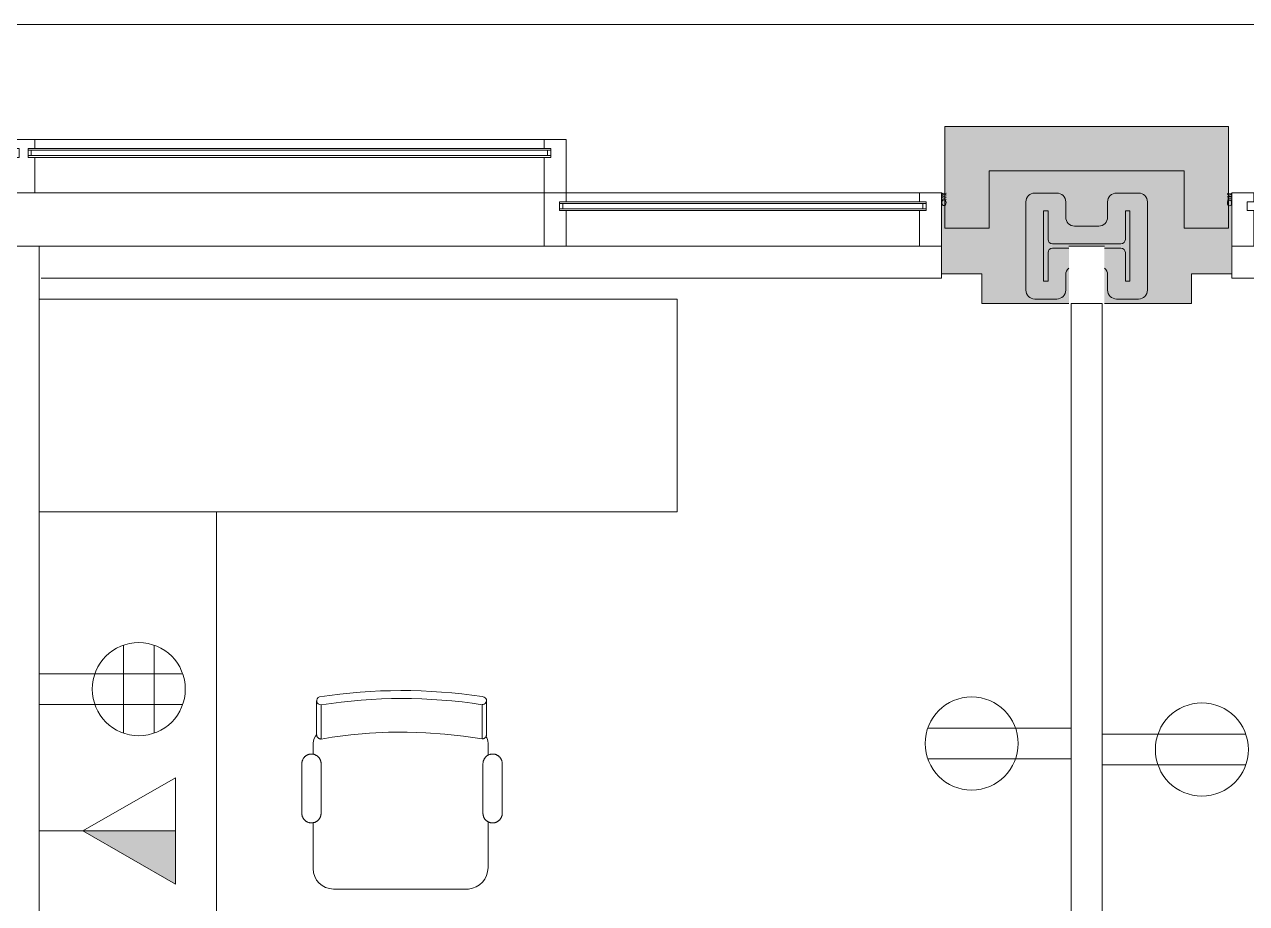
# Model space of a CAD drawing. Header units: inches. Extents: x 1 to 4637, y -664 to 702.
# Drawn here: x 1528.1 to 1666.1, y 603.2 to 702.4 of the extents above; entities that cross this region are included whole.
import ezdxf

# ---------------------------------------------------------------- set-up
doc = ezdxf.new("R2010")
doc.units = ezdxf.units.IN
doc.header["$MEASUREMENT"] = 0
for name, color, linetype, lineweight in [('A-ANNO-NOTE', 131, 'Continuous', 20), ('A-WALL', 113, 'Continuous', 50), ('B-BASE', 7, 'Continuous', 9), ('I-FURN', 30, 'Continuous', 9), ('I-WALL', 2, 'Continuous', 9), ('NABCA_dwg', 8, 'Continuous', 9), ('NB-PART-GWB', 7, 'Continuous', 9), ('NB-ROD-SEAL', 7, 'Continuous', 9), ('NB-WALL-EXT', 7, 'Continuous', 9), ('NB-WIND-EXT', 7, 'Continuous', 9), ('NB-WIND-MULL', 7, 'Continuous', 9), ('NB-WIND-SILL', 7, 'Continuous', 9)]:
    doc.layers.add(name, color=color, linetype=linetype, lineweight=lineweight)

# ---------------------------------------------------------------- blocks, each defined once
blk = doc.blocks.new('Desk - Group 3 - No Side Chairs-V2-New Construction - Tel_Data_Elec Plan')
at = {"layer": 'I-FURN'}
for p, q in [((0, 72), (72, 72)), ((72, 72), (72, 48)), ((72, 48), (0, 48)), ((0, 48), (20, 48)), ((20, 48), (20, 0)), ((31.82, 26.24), (31.82, 22.37)), ((49.99, 22.39), (49.99, 26.25)), ((30.92, 21.91), (30.92, 20.66)), ((50.66, 20.54), (50.66, 21.91)), ((29.65, 19.6), (29.65, 13.99)), ((31.81, 13.99), (31.81, 19.6)), ((50.09, 19.6), (50.09, 13.99)), ((52.26, 13.99), (52.26, 19.6)), ((30.92, 12.93), (30.92, 7.75)), ((50.66, 7.86), (50.66, 13.04)), ((33.22, 5.45), (48.47, 5.45))]:
    blk.add_line(p, q, dxfattribs=at)
at = {"layer": 'I-FURN', "flags": 128}
for points in [[(31.31, 26.69), (31.31, 26.06), (31.31, 25.48), (31.31, 24.95), (31.31, 24.49), (31.31, 24.08), (31.31, 23.73), (31.31, 23.44), (31.31, 23.21), (31.31, 23.04), (31.31, 22.93), (31.31, 22.88), (31.31, 22.88)], [(50.5, 22.9), (50.5, 22.93), (50.5, 23.02), (50.5, 23.17), (50.5, 23.38), (50.5, 23.65), (50.5, 23.98), (50.5, 24.37), (50.5, 24.82), (50.5, 25.33), (50.5, 25.89), (50.5, 26.51), (50.5, 26.71)], [(31.31, 22.88), (31.31, 22.91), (31.31, 23), (31.31, 23.08)], [(31.82, 22.37), (31.8, 22.37), (31.78, 22.37), (31.76, 22.38), (31.74, 22.38), (31.72, 22.38), (31.7, 22.39), (31.68, 22.39), (31.66, 22.4), (31.64, 22.4), (31.62, 22.41), (31.6, 22.42), (31.59, 22.43), (31.57, 22.44), (31.55, 22.45), (31.53, 22.46), (31.52, 22.47), (31.5, 22.48), (31.49, 22.5), (31.47, 22.51), (31.46, 22.53), (31.44, 22.54), (31.43, 22.56), (31.42, 22.57), (31.4, 22.59), (31.39, 22.6), (31.38, 22.62), (31.37, 22.64), (31.36, 22.66), (31.35, 22.68), (31.35, 22.69), (31.34, 22.71), (31.33, 22.73), (31.33, 22.75), (31.32, 22.77), (31.32, 22.79), (31.32, 22.81), (31.31, 22.83), (31.31, 22.85), (31.31, 22.87), (31.31, 22.88)], [(49.99, 22.39), (47.89, 22.71), (45.78, 22.94), (43.66, 23.09), (41.54, 23.16), (39.42, 23.14), (37.3, 23.04), (35.18, 22.85), (33.07, 22.58), (31.82, 22.37)], [(50.5, 22.9), (50.5, 22.88), (50.5, 22.86), (50.49, 22.84), (50.49, 22.82), (50.49, 22.8), (50.48, 22.78), (50.48, 22.76), (50.47, 22.74), (50.47, 22.72), (50.46, 22.7), (50.45, 22.68), (50.44, 22.66), (50.43, 22.64), (50.42, 22.63), (50.41, 22.61), (50.4, 22.59), (50.38, 22.58), (50.37, 22.56), (50.36, 22.55), (50.34, 22.53), (50.33, 22.52), (50.31, 22.5), (50.3, 22.49), (50.28, 22.48), (50.26, 22.47), (50.25, 22.46), (50.23, 22.45), (50.21, 22.44), (50.19, 22.43), (50.17, 22.42), (50.16, 22.42), (50.14, 22.41), (50.12, 22.4), (50.1, 22.4), (50.08, 22.4), (50.06, 22.39), (50.04, 22.39), (50.02, 22.39), (50, 22.39), (49.99, 22.39)], [(50.5, 23.1), (50.5, 22.97), (50.5, 22.91), (50.5, 22.9)], [(31.81, 19.6), (31.81, 19.64), (31.81, 19.68), (31.81, 19.73), (31.8, 19.77), (31.79, 19.81), (31.78, 19.86), (31.77, 19.9), (31.76, 19.94), (31.74, 19.98), (31.73, 20.02), (31.71, 20.06), (31.69, 20.1), (31.67, 20.14), (31.65, 20.17), (31.63, 20.21), (31.6, 20.24), (31.57, 20.28), (31.55, 20.31), (31.52, 20.34), (31.49, 20.37), (31.45, 20.4), (31.42, 20.43), (31.39, 20.46), (31.35, 20.48), (31.32, 20.51), (31.28, 20.53), (31.24, 20.55), (31.2, 20.57), (31.16, 20.59), (31.12, 20.61), (31.08, 20.62), (31.04, 20.64), (31, 20.65), (30.96, 20.66), (30.92, 20.66), (30.87, 20.67), (30.83, 20.68), (30.79, 20.68), (30.74, 20.68), (30.7, 20.68), (30.66, 20.68), (30.61, 20.67), (30.57, 20.67), (30.53, 20.66), (30.49, 20.65), (30.44, 20.64), (30.4, 20.63), (30.36, 20.62), (30.32, 20.6), (30.28, 20.58), (30.24, 20.56), (30.2, 20.54), (30.17, 20.52), (30.13, 20.5), (30.1, 20.47), (30.06, 20.45), (30.03, 20.42), (30, 20.39), (29.96, 20.36), (29.93, 20.33), (29.91, 20.3), (29.88, 20.26), (29.85, 20.23), (29.83, 20.19), (29.8, 20.16), (29.78, 20.12), (29.76, 20.08), (29.74, 20.04), (29.73, 20), (29.71, 19.96), (29.7, 19.92), (29.69, 19.88), (29.68, 19.84), (29.67, 19.79), (29.66, 19.75), (29.66, 19.71), (29.65, 19.66), (29.65, 19.62), (29.65, 19.6)], [(52.26, 19.6), (52.26, 19.64), (52.26, 19.69), (52.25, 19.73), (52.25, 19.77), (52.24, 19.81), (52.23, 19.86), (52.22, 19.9), (52.21, 19.94), (52.19, 19.98), (52.18, 20.02), (52.16, 20.06), (52.14, 20.1), (52.12, 20.14), (52.1, 20.17), (52.07, 20.21), (52.05, 20.25), (52.02, 20.28), (51.99, 20.31), (51.96, 20.35), (51.93, 20.38), (51.9, 20.41), (51.87, 20.43), (51.83, 20.46), (51.8, 20.49), (51.76, 20.51), (51.73, 20.53), (51.69, 20.55), (51.65, 20.57), (51.61, 20.59), (51.57, 20.61), (51.53, 20.62), (51.49, 20.64), (51.45, 20.65), (51.4, 20.66), (51.36, 20.67), (51.32, 20.67), (51.28, 20.68), (51.23, 20.68), (51.19, 20.68), (51.15, 20.68), (51.1, 20.68), (51.06, 20.68), (51.02, 20.67), (50.97, 20.66), (50.93, 20.65), (50.89, 20.64), (50.85, 20.63), (50.81, 20.62), (50.77, 20.6), (50.73, 20.58), (50.69, 20.57), (50.65, 20.54), (50.61, 20.52), (50.58, 20.5), (50.54, 20.47), (50.51, 20.45), (50.47, 20.42), (50.44, 20.39), (50.41, 20.36), (50.38, 20.33), (50.35, 20.3), (50.32, 20.26), (50.3, 20.23), (50.27, 20.19), (50.25, 20.16), (50.23, 20.12), (50.21, 20.08), (50.19, 20.04), (50.17, 20), (50.16, 19.96), (50.14, 19.92), (50.13, 19.88), (50.12, 19.84), (50.11, 19.79), (50.1, 19.75), (50.1, 19.71), (50.1, 19.67), (50.09, 19.62), (50.09, 19.6)], [(29.65, 13.99), (29.65, 13.95), (29.65, 13.9), (29.66, 13.86), (29.66, 13.82), (29.67, 13.78), (29.68, 13.73), (29.69, 13.69), (29.7, 13.65), (29.72, 13.61), (29.74, 13.57), (29.75, 13.53), (29.77, 13.49), (29.79, 13.45), (29.82, 13.42), (29.84, 13.38), (29.86, 13.34), (29.89, 13.31), (29.92, 13.28), (29.95, 13.24), (29.98, 13.21), (30.01, 13.18), (30.04, 13.16), (30.08, 13.13), (30.11, 13.1), (30.15, 13.08), (30.18, 13.06), (30.22, 13.04), (30.26, 13.02), (30.3, 13), (30.34, 12.98), (30.38, 12.97), (30.42, 12.95), (30.46, 12.94), (30.51, 12.93), (30.55, 12.92), (30.59, 12.92), (30.63, 12.91), (30.68, 12.91), (30.72, 12.91), (30.76, 12.91), (30.81, 12.91), (30.85, 12.91), (30.89, 12.92), (30.94, 12.93), (30.98, 12.94), (31.02, 12.95), (31.06, 12.96), (31.1, 12.97), (31.14, 12.99), (31.18, 13.01), (31.22, 13.02), (31.26, 13.05), (31.3, 13.07), (31.33, 13.09), (31.37, 13.12), (31.4, 13.14), (31.44, 13.17), (31.47, 13.2), (31.5, 13.23), (31.53, 13.26), (31.56, 13.29), (31.59, 13.33), (31.61, 13.36), (31.64, 13.4), (31.66, 13.43), (31.68, 13.47), (31.7, 13.51), (31.72, 13.55), (31.74, 13.59), (31.75, 13.63), (31.77, 13.67), (31.78, 13.71), (31.79, 13.75), (31.8, 13.79), (31.8, 13.84), (31.81, 13.88), (31.81, 13.92), (31.81, 13.97), (31.81, 13.99)], [(50.09, 13.99), (50.09, 13.95), (50.1, 13.9), (50.1, 13.86), (50.11, 13.82), (50.12, 13.77), (50.12, 13.73), (50.14, 13.69), (50.15, 13.65), (50.16, 13.61), (50.18, 13.57), (50.2, 13.53), (50.22, 13.49), (50.24, 13.45), (50.26, 13.41), (50.28, 13.38), (50.31, 13.34), (50.33, 13.31), (50.36, 13.28), (50.39, 13.24), (50.42, 13.21), (50.45, 13.18), (50.49, 13.15), (50.52, 13.13), (50.56, 13.1), (50.59, 13.08), (50.63, 13.06), (50.67, 13.03), (50.71, 13.01), (50.74, 13), (50.78, 12.98), (50.83, 12.96), (50.87, 12.95), (50.91, 12.94), (50.95, 12.93), (50.99, 12.92), (51.04, 12.92), (51.08, 12.91), (51.12, 12.91), (51.17, 12.91), (51.21, 12.91), (51.25, 12.91), (51.3, 12.91), (51.34, 12.92), (51.38, 12.93), (51.42, 12.93), (51.47, 12.95), (51.51, 12.96), (51.55, 12.97), (51.59, 12.99), (51.63, 13), (51.67, 13.02), (51.71, 13.04), (51.74, 13.07), (51.78, 13.09), (51.82, 13.11), (51.85, 13.14), (51.88, 13.17), (51.92, 13.2), (51.95, 13.23), (51.98, 13.26), (52.01, 13.29), (52.03, 13.32), (52.06, 13.36), (52.08, 13.39), (52.11, 13.43), (52.13, 13.47), (52.15, 13.51), (52.17, 13.55), (52.18, 13.59), (52.2, 13.63), (52.21, 13.67), (52.22, 13.71), (52.24, 13.75), (52.24, 13.79), (52.25, 13.84), (52.26, 13.88), (52.26, 13.92), (52.26, 13.97), (52.26, 13.99)]]:
    blk.add_lwpolyline(points, dxfattribs=at)
at = {"layer": 'I-FURN'}
for centre, radius, start, end in [((32.24, 21.91), 1.32, 132.1873, 180), ((49.34, 21.91), 1.32, 360, 35.7227), ((33.22, 7.75), 2.3, 180, 270), ((48.24, 7.86), 2.42, 275.3193, 360)]:
    blk.add_arc(centre, radius, start, end, dxfattribs=at)
for centre, major_axis, ratio, start_param, end_param in [((40.95, -20.81), (54.09, 0), 0.899459, 1.402966, 1.74368), ((31.82, 26.69), (0.507, 0), 0.899459, 1.913366, 4.712389), ((40.95, -20.81), (53.09, 0), 0.899459, 1.399774, 1.74371), ((49.99, 26.71), (-0.507, 0), 0.899459, 1.570796, 4.712389), ((31.82, 23.08), (0.507, 0), 0.99468, 2.996027, 3.185649), ((49.99, 23.1), (-0.507, 0), 0.99468, 2.879793, 3.141593)]:
    blk.add_ellipse(centre, major_axis=major_axis, ratio=ratio, start_param=start_param, end_param=end_param, dxfattribs=at)
blk = doc.blocks.new('NABCA_dwg_MA-2900-8th-120718_dwg-2391440-New Construction - Test Fit Plan-2421454-New Construction - Tel_Data_Elec Plan')
at = {"layer": 'B-BASE'}
blk.add_hatch(color=256, dxfattribs=at).paths.add_polyline_path([(-7765.04, -2569.6), (-7755.21, -2569.6), (-7755.21, -2563.1), (-7751.21, -2563.1), (-7751.21, -2569.6), (-7741.38, -2569.6), (-7741.38, -2566.23), (-7736.91, -2566.23), (-7736.91, -2557.68), (-7737.21, -2557.08), (-7737.21, -2549.6), (-7769.21, -2549.6), (-7769.21, -2557.1), (-7769.59, -2557.1), (-7769.59, -2566.23), (-7765.04, -2566.23)], flags=0)
for p, q in [((-7759.08, -2557.12), (-7756.58, -2557.12)), ((-7749.85, -2557.12), (-7747.35, -2557.12)), ((-7760.08, -2568.08), (-7760.08, -2558.12)), ((-7755.58, -2558.12), (-7755.58, -2559.85)), ((-7750.85, -2559.85), (-7750.85, -2558.12)), ((-7746.35, -2558.12), (-7746.35, -2568.08)), ((-7754.58, -2560.85), (-7751.85, -2560.85)), ((-7757.08, -2562.85), (-7749.35, -2562.85)), ((-7755.21, -2563.35), (-7757.08, -2563.35)), ((-7749.35, -2563.35), (-7751.21, -2563.35)), ((-7755.58, -2566.35), (-7755.58, -2568.08)), ((-7750.85, -2568.08), (-7750.85, -2566.35)), ((-7756.58, -2569.08), (-7759.08, -2569.08)), ((-7747.35, -2569.08), (-7749.85, -2569.08))]:
    blk.add_line(p, q, dxfattribs=at)
at = {"layer": 'B-BASE', "flags": 128}
for points in [[(-5935.21, -3896.6), (-5935.21, -3904.1), (-8374.21, -3904.1), (-8374.21, -2881.08), (-8378.21, -2881.08), (-8378.21, -2538.1), (-5818.21, -2538.1), (-5818.21, -2548.1)], [(-7757.58, -2563.85), (-7757.58, -2567.08), (-7758.08, -2567.08), (-7758.08, -2559.12), (-7757.58, -2559.12), (-7757.58, -2562.35)], [(-7748.85, -2562.35), (-7748.85, -2559.12), (-7748.35, -2559.12), (-7748.35, -2567.08), (-7748.85, -2567.08), (-7748.85, -2563.85)]]:
    blk.add_lwpolyline(points, dxfattribs=at)
at = {"layer": 'B-BASE'}
for centre, radius, start, end in [((-7759.08, -2558.12), 1, 90, 180), ((-7756.58, -2558.12), 1, 0, 90), ((-7749.85, -2558.12), 1, 90, 180), ((-7747.35, -2558.12), 1, 0, 90), ((-7754.58, -2559.85), 1, 180, 270), ((-7751.85, -2559.85), 1, 270, 0), ((-7757.08, -2562.35), 0.5, 180, 270), ((-7749.35, -2562.35), 0.5, 270, 0), ((-7757.08, -2563.85), 0.5, 90, 180), ((-7749.35, -2563.85), 0.5, 0, 90), ((-7754.58, -2566.35), 1, 130.4112, 180), ((-7751.85, -2566.35), 1, 0, 49.5888), ((-7759.08, -2568.08), 1, 180, 270), ((-7756.58, -2568.08), 1, 270, 0), ((-7749.85, -2568.08), 1, 180, 270), ((-7747.35, -2568.08), 1, 270, 0)]:
    blk.add_arc(centre, radius, start, end, dxfattribs=at)
at = {"layer": 'NB-PART-GWB', "flags": 128}
for points in [[(-7769.59, -2562.1), (-7769.59, -2566.23), (-7765.04, -2566.23), (-7765.04, -2569.6), (-7755.21, -2569.6)], [(-7751.21, -2569.6), (-7741.38, -2569.6), (-7741.38, -2566.23), (-7736.84, -2566.23), (-7736.84, -2562.1)]]:
    blk.add_lwpolyline(points, dxfattribs=at)
at = {"layer": 'NB-ROD-SEAL'}
for centre, start, end in [((-7769.32, -2556.78), 230.0218, 303.3522), ((-7769.32, -2556.92), 230.0218, 303.3522), ((-7769.32, -2557.08), 230.0218, 303.3522), ((-7737.11, -2556.81), 236.6478, 309.9782), ((-7737.11, -2556.94), 236.6478, 309.9782), ((-7737.11, -2557.11), 236.6478, 309.9782), ((-7769.32, -2557.28), 230.0218, 303.3522), ((-7769.32, -2557.5), 230.0218, 303.3522), ((-7737.11, -2557.3), 236.6478, 309.9782), ((-7737.11, -2557.53), 236.6478, 309.9782)]:
    blk.add_arc(centre, 0.419, start, end, dxfattribs=at)
for centre in [(-7769.33, -2558.21), (-7737.09, -2558.24)]:
    blk.add_ellipse(centre, major_axis=(0, 0.333), ratio=0.724983, dxfattribs=at)
at = {"layer": 'NB-WALL-EXT', "flags": 128}
blk.add_lwpolyline([(-7769.21, -2549.6), (-7737.21, -2549.6), (-7737.21, -2561.1), (-7742.21, -2561.1), (-7742.21, -2554.6), (-7764.21, -2554.6), (-7764.21, -2561.1), (-7769.21, -2561.1)], close=True, dxfattribs=at)
at = {"layer": 'NB-WIND-EXT'}
for p, q in [((-7872.71, -2552.1), (-7814.46, -2552.1)), ((-7872.71, -2552.3), (-7813.71, -2552.3)), ((-7872.71, -2552.9), (-7813.71, -2552.9)), ((-7872.71, -2553.1), (-7814.46, -2553.1)), ((-7872.34, -2552.9), (-7872.34, -2552.3)), ((-7814.09, -2552.9), (-7814.09, -2552.3)), ((-7812.71, -2558.3), (-7771.34, -2558.3)), ((-7812.71, -2558.9), (-7771.34, -2558.9)), ((-7812.34, -2558.9), (-7812.34, -2558.3)), ((-7811.96, -2558.1), (-7771.34, -2558.1)), ((-7771.71, -2558.3), (-7771.71, -2558.9)), ((-7811.96, -2559.1), (-7771.34, -2559.1))]:
    blk.add_line(p, q, dxfattribs=at)
at = {"layer": 'NB-WIND-MULL', "flags": 128}
blk.add_lwpolyline([(-7874.46, -2557.1), (-7874.46, -2553.1), (-7873.71, -2553.1), (-7873.71, -2552.1), (-7874.46, -2552.1), (-7874.46, -2551.1), (-7871.96, -2551.1), (-7871.96, -2552.1), (-7872.71, -2552.1), (-7872.71, -2553.1), (-7871.96, -2553.1), (-7871.96, -2557.1)], dxfattribs=at)
for points in [[(-7872.71, -2553.1), (-7872.71, -2552.1), (-7871.96, -2552.1), (-7871.96, -2551.1), (-7874.46, -2551.1), (-7874.46, -2552.1), (-7873.71, -2552.1), (-7873.71, -2553.1), (-7874.46, -2553.1), (-7874.46, -2557.1), (-7871.96, -2557.1), (-7871.96, -2553.1)], [(-7814.46, -2551.1), (-7814.46, -2552.1), (-7813.71, -2552.1), (-7813.71, -2553.1), (-7814.46, -2553.1), (-7814.46, -2557.1), (-7811.96, -2557.1), (-7811.96, -2551.1)], [(-7811.96, -2557.1), (-7811.96, -2558.1), (-7812.71, -2558.1), (-7812.71, -2559.1), (-7811.96, -2559.1), (-7811.96, -2563.1), (-7814.46, -2563.1), (-7814.46, -2557.1)], [(-7772.09, -2557.1), (-7772.09, -2558.1), (-7771.34, -2558.1), (-7771.34, -2559.1), (-7772.09, -2559.1), (-7772.09, -2563.1), (-7769.59, -2563.1), (-7769.59, -2557.1)], [(-7734.34, -2557.1), (-7734.34, -2558.1), (-7735.09, -2558.1), (-7735.09, -2559.1), (-7734.34, -2559.1), (-7734.34, -2563.1), (-7736.84, -2563.1), (-7736.84, -2557.1)]]:
    blk.add_lwpolyline(points, close=True, dxfattribs=at)
at = {"layer": 'NB-WIND-SILL'}
for p, q in [((-7871.97, -2551.1), (-7814.46, -2551.1)), ((-7871.96, -2557.1), (-7814.46, -2557.1)), ((-7811.96, -2557.1), (-7772.09, -2557.1)), ((-7871.21, -2563.1), (-7769.59, -2563.1))]:
    blk.add_line(p, q, dxfattribs=at)
at = {"layer": 'NB-WIND-SILL', "flags": 128}
blk.add_lwpolyline([(-7769.59, -2566.23), (-7769.59, -2566.73), (-7871.21, -2566.73)], dxfattribs=at)
blk.add_lwpolyline([(-7635.21, -2566.73), (-7736.84, -2566.73), (-7736.84, -2566.23), (-7736.84, -2566.73)], close=True, dxfattribs=at)
blk = doc.blocks.new('NABCA_dwg-2391440-New Construction - Tel_Data_Elec Plan')
at = {"layer": 'A-WALL', "color": 250, "lineweight": 20}
for p, q in [((2231.27, 677.4), (2231.02, 677.4)), ((2351.27, 677.4), (2347.27, 677.4))]:
    blk.add_line(p, q, dxfattribs=at)
blk.add_blockref('NABCA_dwg_MA-2900-8th-120718_dwg-2391440-New Construction - Test Fit Plan-2421454-New Construction - Tel_Data_Elec Plan', (10102.48, 3240.5))

msp = doc.modelspace()

# ---------------------------------------------------------------- hatches: boundary and pattern name
at = {"layer": 'A-ANNO-NOTE', "lineweight": 9}
msp.add_hatch(color=256, dxfattribs=at).paths.add_polyline_path([(1545.16, 605.4), (1545.16, 611.4), (1534.7, 611.4), (1537.14, 610)], flags=0)

# ---------------------------------------------------------------- linework, layer by layer
at = {"layer": 'A-ANNO-NOTE'}
for p, q in [((1539.29, 622.45), (1539.29, 632.35)), ((1542.77, 622.45), (1542.77, 632.35)), ((1529.79, 629.14), (1545.98, 629.14)), ((1529.79, 625.66), (1545.98, 625.66)), ((1646.29, 623.01), (1630.09, 623.01)), ((1649.79, 622.33), (1665.98, 622.33)), ((1646.29, 619.53), (1630.09, 619.53)), ((1649.79, 618.85), (1665.98, 618.85)), ((1534.7, 611.4), (1545.16, 617.4)), ((1545.16, 605.4), (1545.16, 617.4)), ((1529.79, 611.4), (1545.16, 611.4)), ((1545.16, 611.4), (1534.7, 611.4)), ((1534.7, 611.4), (1545.16, 605.4)), ((1534.7, 611.4), (1545.16, 605.4)), ((1545.16, 605.4), (1545.16, 611.4))]:
    msp.add_line(p, q, dxfattribs=at)
for centre in [(1541.03, 627.4), (1635.04, 621.27), (1661.03, 620.59)]:
    msp.add_circle(centre, 5.25, dxfattribs=at)
at = {"layer": 'I-WALL', "color": 250, "lineweight": 20}
for p, q in [((1529.79, 677.4), (1526.29, 677.4)), ((1529.79, 530.02), (1529.79, 677.4)), ((1646.29, 670.9), (1646.29, 530.02)), ((1649.79, 670.9), (1646.29, 670.9)), ((1649.79, 530.02), (1649.79, 670.9))]:
    msp.add_line(p, q, dxfattribs=at)

# ---------------------------------------------------------------- block references
at = {"layer": 'I-FURN'}
msp.add_blockref('Desk - Group 3 - No Side Chairs-V2-New Construction - Tel_Data_Elec Plan', (1529.79, 599.4), dxfattribs=at)
at = {"layer": 'NABCA_dwg', "color": 7}
msp.add_blockref('NABCA_dwg-2391440-New Construction - Tel_Data_Elec Plan', (-701.24, 0), dxfattribs=at)

doc.saveas('drawing.dxf')
